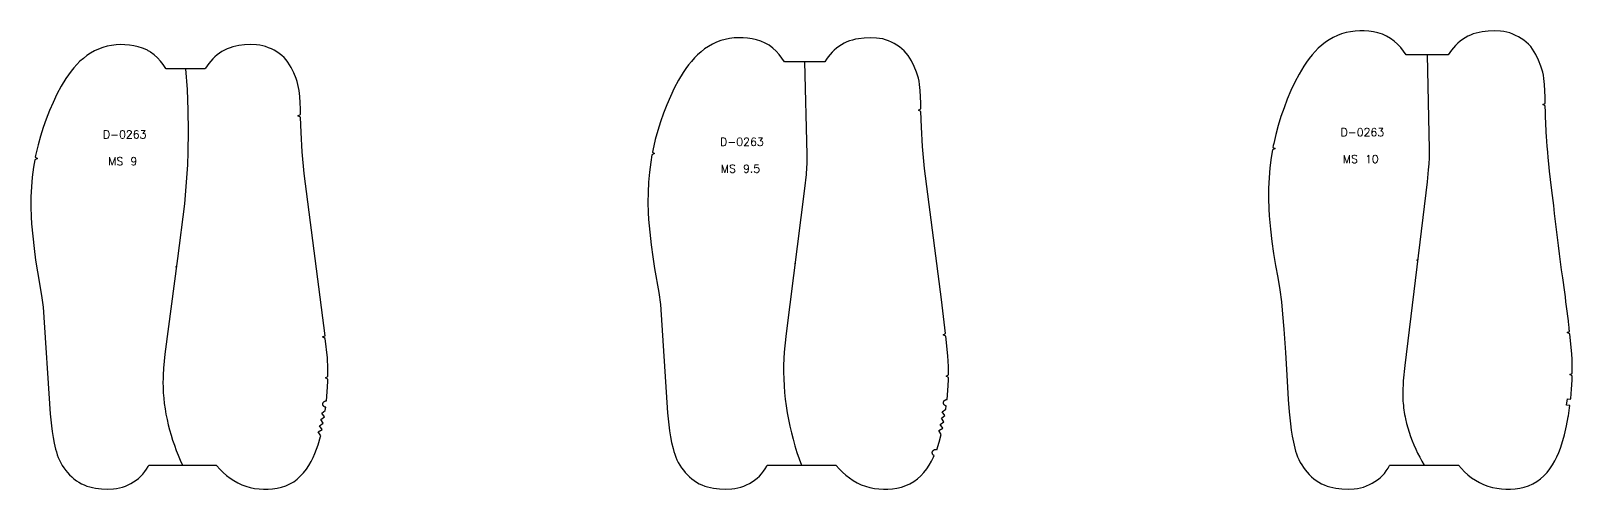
# Model space of a CAD drawing. Extents: x -3600 to 4663, y 5 to 334.
# Drawn here: x 496 to 1459, y 5 to 291 of the extents above; entities that cross this region are included whole.
import ezdxf

# ---------------------------------------------------------------- set-up
doc = ezdxf.new("R2010")
doc.units = 0
doc.layers.add('DEFAULT', color=7, linetype='CONTINUOUS')
doc.styles.add('MTXPL_ARIAL', font='txt.shx', dxfattribs={"height": 0.2})

# ---------------------------------------------------------------- blocks, each defined once
blk = doc.blocks.new('*X7')
at = {"layer": 'DEFAULT', "color": 7, "style": 'MTXPL_ARIAL'}
for s, p in [('D-0263', (1314.74, 225.22)), ('MS 10', (1316.11, 208.47))]:
    blk.add_text(s, height=5, dxfattribs=at).set_placement(p)
blk = doc.blocks.new('*X8')
at = {"layer": 'DEFAULT', "color": 7, "style": 'MTXPL_ARIAL'}
for s, p in [('D-0263', (927.11, 219.21)), ('MS 9.5', (927.49, 202.45))]:
    blk.add_text(s, height=5, dxfattribs=at).set_placement(p)
blk = doc.blocks.new('*X9')
at = {"layer": 'DEFAULT', "color": 7, "style": 'MTXPL_ARIAL'}
for s, p in [('D-0263', (541.44, 223.82)), ('MS 9', (544.74, 207.07))]:
    blk.add_text(s, height=5, dxfattribs=at).set_placement(p)

msp = doc.modelspace()

# ---------------------------------------------------------------- linework, layer by layer
at = {"layer": 'DEFAULT', "color": 7}
for points in [[(1308.12, 6.3), (1309.98, 5.86), (1311.85, 5.53), (1315.62, 5.13), (1319.42, 4.92), (1323.34, 5.12), (1325.29, 5.33), (1327.22, 5.7), (1329.11, 6.24), (1330.95, 6.93), (1332.74, 7.74), (1334.49, 8.65), (1336.19, 9.64), (1337.83, 10.74), (1339.38, 11.94), (1340.82, 13.28), (1342.14, 14.75), (1343.33, 16.31), (1344.41, 17.96), (1345.4, 19.67), (1345.52, 19.92), (1388.34, 19.92), (1390.2, 17.82), (1392.22, 15.77), (1394.36, 13.85), (1396.63, 12.07), (1399.02, 10.46), (1401.52, 9.04), (1404.11, 7.8), (1406.8, 6.79), (1409.57, 6), (1412.38, 5.43), (1415.23, 5.07), (1418.1, 4.92), (1420.96, 4.96), (1423.83, 5.18), (1426.67, 5.6), (1429.48, 6.22), (1432.21, 7.09), (1434.86, 8.22), (1437.35, 9.65), (1439.66, 11.35), (1441.79, 13.29), (1443.74, 15.41), (1445.51, 17.68), (1447.12, 20.07), (1448.57, 22.56), (1449.88, 25.13), (1451.06, 27.77), (1452.11, 30.46), (1453.05, 33.19), (1454.65, 38.74), (1455.94, 44.37), (1456.98, 50.06), (1457.08, 50.74), (1457.84, 55.77), (1457.99, 57.08), (1456, 57.31), (1456.47, 61.28), (1458.45, 61.05), (1458.51, 61.51), (1458.98, 67.27), (1459.35, 73.04), (1459.41, 73.91), (1459.43, 75.62), (1457.94, 76.39), (1459.45, 77.12), (1459.45, 82.48), (1459.35, 85.91), (1459.2, 89.34), (1457.95, 101.61), (1457.92, 101.88), (1456.27, 102.64), (1457.77, 103.4), (1457.74, 103.65), (1457.67, 104.38), (1457.57, 105.3), (1457.48, 106.22), (1457.38, 107.15), (1457.28, 108.07), (1457.18, 108.99), (1457.07, 109.92), (1456.73, 112.92), (1456.36, 115.92), (1455.98, 118.92), (1455.58, 121.91), (1455.18, 124.9), (1454.77, 127.89), (1454.36, 130.88), (1453.95, 133.87), (1453.54, 136.86), (1452.87, 141.87), (1452.22, 146.88), (1451.58, 151.89), (1450.96, 156.91), (1450.34, 161.93), (1449.73, 166.95), (1449.11, 171.97), (1448.5, 176.99), (1447.89, 182.01), (1446.74, 191.4), (1445.92, 198.25), (1445.35, 203.31), (1444.85, 207.92), (1444.46, 211.91), (1444.15, 215.23), (1443.84, 218.93), (1443.61, 221.93), (1443.39, 225.18), (1443.26, 227.44), (1443.14, 229.7), (1443.03, 231.97), (1442.93, 234.24), (1442.85, 236.51), (1442.76, 238.78), (1442.69, 241.05), (1442.62, 243.32), (1442.59, 244.17), (1441.02, 244.98), (1442.55, 245.71), (1442.54, 249.52), (1442.45, 253.47), (1442.23, 257.41), (1441.8, 261.34), (1441.48, 263.29), (1441.08, 265.22), (1440.57, 267.13), (1439.96, 269.01), (1438.5, 272.68), (1436.78, 276.23), (1435.79, 277.94), (1434.71, 279.59), (1433.52, 281.16), (1432.2, 282.62), (1430.76, 283.96), (1429.21, 285.17), (1427.57, 286.26), (1425.87, 287.25), (1424.12, 288.16), (1422.33, 288.97), (1420.49, 289.66), (1418.6, 290.21), (1416.67, 290.57), (1414.72, 290.79), (1410.8, 290.98), (1407, 290.77), (1403.23, 290.37), (1401.36, 290.04), (1399.5, 289.6), (1397.68, 289.05), (1395.91, 288.38), (1394.18, 287.58), (1392.51, 286.65), (1390.92, 285.62), (1389.4, 284.47), (1387.95, 283.23), (1386.59, 281.89), (1385.31, 280.48), (1384.09, 279.01), (1382.95, 277.48), (1381.94, 275.98), (1355.64, 275.98), (1354.13, 278.22), (1352.36, 280.5), (1350.41, 282.62), (1348.28, 284.55), (1345.97, 286.26), (1343.48, 287.68), (1340.84, 288.82), (1338.1, 289.68), (1335.29, 290.31), (1332.45, 290.72), (1329.58, 290.94), (1326.72, 290.98), (1323.85, 290.83), (1321, 290.47), (1318.19, 289.91), (1315.42, 289.12), (1312.73, 288.1), (1310.14, 286.87), (1307.64, 285.44), (1305.25, 283.83), (1302.99, 282.06), (1300.84, 280.14), (1298.82, 278.09), (1296.91, 275.93), (1295.11, 273.67), (1293.42, 271.34), (1291.82, 268.94), (1288.85, 264), (1286.16, 258.89), (1283.72, 253.65), (1281.48, 248.32), (1279.42, 242.93), (1277.52, 237.48), (1275.78, 231.97), (1274.26, 226.39), (1272.96, 220.76), (1272.64, 219.32), (1272.45, 218.24), (1273.83, 217.45), (1272.18, 216.68), (1271.4, 211.92), (1270.62, 205.56), (1270.1, 199.17), (1269.81, 192.77), (1269.74, 186.37), (1269.88, 179.96), (1270.12, 175.52), (1271.04, 167.2), (1271.89, 159.6), (1272.88, 152.02), (1274.11, 144.48), (1275.5, 136.96), (1276.82, 129.43), (1277.84, 121.85), (1278.54, 114.24), (1279.31, 104.8), (1280.36, 90.18), (1281.18, 76.1), (1282.09, 60.87), (1282.63, 53.23), (1283.39, 45.6), (1283.89, 41.81), (1284.5, 38.03), (1285.24, 34.28), (1286.14, 30.55), (1286.66, 28.71), (1287.24, 26.89), (1287.9, 25.1), (1288.66, 23.35), (1289.53, 21.65), (1290.5, 20.01), (1291.57, 18.43), (1292.71, 16.9), (1293.93, 15.42), (1295.21, 14.01), (1296.58, 12.68), (1298.02, 11.43), (1299.54, 10.29), (1301.13, 9.25), (1302.8, 8.33), (1304.53, 7.53), (1306.3, 6.85)], [(956.46, 19.92), (999.39, 19.92), (999.61, 19.65), (1001.5, 17.52), (1003.51, 15.51), (1005.64, 13.63), (1007.88, 11.89), (1010.25, 10.31), (1012.72, 8.91), (1015.29, 7.71), (1017.95, 6.72), (1020.68, 5.95), (1023.46, 5.4), (1026.28, 5.06), (1029.12, 4.92), (1031.95, 4.97), (1034.78, 5.2), (1037.59, 5.62), (1040.36, 6.25), (1043.06, 7.11), (1045.67, 8.23), (1048.13, 9.64), (1050.41, 11.33), (1052.5, 13.24), (1054.42, 15.34), (1056.17, 17.59), (1057.75, 19.95), (1059.17, 22.4), (1060.46, 24.94), (1060.87, 25.86), (1060.8, 25.88), (1060.74, 25.91), (1060.68, 25.95), (1060.62, 25.98), (1060.56, 26.01), (1060.51, 26.05), (1060.45, 26.09), (1060.4, 26.13), (1060.34, 26.18), (1060.29, 26.22), (1060.24, 26.27), (1060.2, 26.32), (1060.15, 26.37), (1060.11, 26.42), (1060.06, 26.47), (1060.02, 26.53), (1059.98, 26.58), (1059.95, 26.64), (1059.91, 26.7), (1059.88, 26.76), (1059.85, 26.82), (1059.82, 26.88), (1059.8, 26.95), (1059.77, 27.01), (1059.75, 27.08), (1059.73, 27.14), (1059.71, 27.21), (1059.7, 27.27), (1059.69, 27.34), (1059.68, 27.41), (1059.67, 27.48), (1059.66, 27.54), (1059.66, 27.61), (1059.66, 27.68), (1059.66, 27.75), (1059.66, 27.82), (1059.67, 27.88), (1059.68, 27.95), (1059.69, 28.02), (1059.7, 28.09), (1059.72, 28.15), (1059.74, 28.22), (1059.76, 28.28), (1059.78, 28.35), (1059.8, 28.41), (1059.83, 28.48), (1059.86, 28.54), (1059.89, 28.6), (1059.92, 28.66), (1059.95, 28.72), (1059.99, 28.78), (1060.03, 28.83), (1060.07, 28.89), (1060.11, 28.94), (1060.15, 28.99), (1060.2, 29.05), (1060.25, 29.09), (1060.3, 29.14), (1060.35, 29.19), (1060.4, 29.23), (1060.45, 29.28), (1060.51, 29.32), (1060.56, 29.35), (1060.62, 29.39), (1060.68, 29.43), (1060.74, 29.46), (1060.8, 29.49), (1060.86, 29.52), (1060.93, 29.54), (1060.99, 29.57), (1061.05, 29.59), (1061.12, 29.61), (1061.19, 29.63), (1061.25, 29.64), (1061.32, 29.66), (1061.39, 29.67), (1061.45, 29.68), (1061.52, 29.68), (1061.59, 29.69), (1061.66, 29.69), (1061.73, 29.69), (1061.79, 29.68), (1061.86, 29.68), (1061.93, 29.67), (1062, 29.66), (1062.07, 29.65), (1062.13, 29.63), (1062.2, 29.62), (1062.26, 29.6), (1062.33, 29.58), (1062.39, 29.55), (1063.91, 34.32), (1065.3, 39.11), (1063.79, 41.51), (1066.18, 43.02), (1064.61, 45.33), (1066.93, 46.94), (1065.31, 49.27), (1067.59, 50.89), (1065.9, 53.16), (1068.17, 54.85), (1068.41, 56.83), (1068.34, 56.84), (1068.27, 56.85), (1068.2, 56.87), (1068.14, 56.88), (1068.07, 56.9), (1068, 56.92), (1067.94, 56.94), (1067.87, 56.97), (1067.81, 57), (1067.75, 57.03), (1067.69, 57.06), (1067.63, 57.09), (1067.57, 57.13), (1067.51, 57.17), (1067.45, 57.2), (1067.4, 57.25), (1067.35, 57.29), (1067.29, 57.34), (1067.24, 57.38), (1067.19, 57.43), (1067.15, 57.48), (1067.1, 57.53), (1067.06, 57.59), (1067.02, 57.64), (1066.98, 57.7), (1066.94, 57.76), (1066.9, 57.82), (1066.87, 57.88), (1066.84, 57.94), (1066.81, 58), (1066.78, 58.06), (1066.76, 58.13), (1066.73, 58.19), (1066.71, 58.26), (1066.7, 58.33), (1066.68, 58.39), (1066.67, 58.46), (1066.65, 58.53), (1066.65, 58.6), (1066.64, 58.67), (1066.64, 58.74), (1066.63, 58.8), (1066.63, 58.87), (1066.64, 58.94), (1066.64, 59.01), (1066.65, 59.08), (1066.66, 59.15), (1066.67, 59.22), (1066.69, 59.28), (1066.71, 59.35), (1066.72, 59.42), (1066.75, 59.48), (1066.77, 59.55), (1066.8, 59.61), (1066.82, 59.67), (1066.86, 59.74), (1066.89, 59.8), (1066.92, 59.86), (1066.96, 59.91), (1067, 59.97), (1067.04, 60.03), (1067.08, 60.08), (1067.13, 60.13), (1067.17, 60.19), (1067.22, 60.24), (1067.27, 60.28), (1067.32, 60.33), (1067.37, 60.37), (1067.43, 60.42), (1067.48, 60.46), (1067.54, 60.5), (1067.6, 60.53), (1067.66, 60.57), (1067.72, 60.6), (1067.78, 60.63), (1067.85, 60.66), (1067.91, 60.68), (1067.97, 60.71), (1068.04, 60.73), (1068.11, 60.75), (1068.17, 60.77), (1068.24, 60.78), (1068.31, 60.79), (1068.38, 60.8), (1068.45, 60.81), (1068.51, 60.82), (1068.58, 60.82), (1068.65, 60.82), (1068.72, 60.82), (1068.79, 60.81), (1068.86, 60.81), (1069.31, 66.48), (1069.71, 73.02), (1069.72, 74.69), (1068.23, 75.46), (1069.74, 76.19), (1069.72, 81.47), (1069.45, 88.22), (1068.16, 100.45), (1066.46, 101.31), (1067.99, 102.07), (1065.36, 123.24), (1054.88, 204.97), (1053.6, 218.77), (1052.89, 230.89), (1052.52, 240.68), (1050.94, 241.47), (1052.47, 242.22), (1052.44, 245.94), (1052.35, 249.83), (1052.11, 253.72), (1051.68, 257.58), (1051.36, 259.5), (1050.95, 261.41), (1050.44, 263.28), (1049.83, 265.13), (1048.38, 268.74), (1046.66, 272.23), (1045.69, 273.92), (1044.61, 275.54), (1043.43, 277.08), (1042.12, 278.52), (1040.69, 279.83), (1039.15, 281.01), (1037.53, 282.08), (1035.85, 283.05), (1034.12, 283.94), (1032.34, 284.73), (1030.52, 285.41), (1028.66, 285.94), (1026.75, 286.29), (1024.82, 286.49), (1020.95, 286.67), (1017.19, 286.45), (1013.46, 286.04), (1011.61, 285.71), (1009.79, 285.27), (1007.99, 284.72), (1006.23, 284.05), (1004.53, 283.26), (1002.89, 282.34), (1001.31, 281.31), (999.81, 280.18), (998.39, 278.95), (997.05, 277.63), (995.79, 276.24), (994.59, 274.78), (993.47, 273.27), (992.42, 271.7), (992.4, 271.67), (967.25, 271.67), (965.69, 274), (963.94, 276.25), (962.02, 278.35), (959.93, 280.26), (957.65, 281.95), (955.19, 283.36), (952.58, 284.49), (949.88, 285.35), (947.11, 285.97), (944.3, 286.39), (941.47, 286.62), (938.64, 286.67), (935.8, 286.53), (932.98, 286.19), (930.2, 285.64), (927.47, 284.87), (924.81, 283.88), (922.24, 282.68), (919.77, 281.28), (917.4, 279.7), (915.16, 277.97), (913.03, 276.08), (911.02, 274.07), (909.13, 271.95), (907.35, 269.73), (905.67, 267.44), (904.07, 265.09), (901.12, 260.23), (898.45, 255.2), (896.02, 250.05), (893.79, 244.81), (891.74, 239.51), (889.84, 234.14), (888.11, 228.72), (886.58, 223.23), (884.95, 216.28), (884.76, 215.21), (886.15, 214.43), (884.49, 213.67), (883.71, 208.99), (882.91, 202.73), (882.38, 196.44), (882.07, 190.13), (881.98, 183.83), (882.1, 177.52), (882.32, 173.14), (884.02, 157.45), (884.97, 149.99), (886.15, 142.55), (888.79, 127.72), (889.77, 120.25), (894.28, 52.64), (895, 45.12), (895.48, 41.38), (896.07, 37.66), (896.79, 33.96), (897.66, 30.29), (898.17, 28.47), (898.74, 26.67), (899.38, 24.91), (900.13, 23.18), (900.98, 21.51), (901.94, 19.89), (902.99, 18.32), (904.11, 16.81), (905.31, 15.35), (906.58, 13.96), (907.92, 12.64), (909.33, 11.41), (910.83, 10.28), (912.41, 9.25), (914.05, 8.34), (915.76, 7.54), (917.51, 6.87), (919.31, 6.32), (921.13, 5.88), (922.98, 5.55), (926.71, 5.14), (930.47, 4.92), (934.34, 5.1), (936.27, 5.31), (938.18, 5.66), (940.04, 6.18), (941.86, 6.86), (943.64, 7.65), (945.37, 8.54), (947.05, 9.51), (948.67, 10.58), (950.21, 11.77), (951.64, 13.08), (952.95, 14.52), (954.13, 16.05), (955.21, 17.68), (956.18, 19.36)]]:
    msp.add_lwpolyline(points, close=True, dxfattribs=at)
msp.add_lwpolyline([(655.65, 7.08), (658.22, 8.19), (660.65, 9.58), (662.9, 11.25), (664.97, 13.13), (666.87, 15.2), (668.59, 17.42), (670.15, 19.74), (671.56, 22.16), (672.83, 24.66), (673.97, 27.22), (674.99, 29.83), (675.89, 32.49), (677.44, 37.88), (677.54, 38.29), (676.03, 40.69), (678.42, 42.19), (676.86, 44.51), (679.18, 46.12), (677.56, 48.44), (679.85, 50.06), (678.16, 52.33), (680.43, 54.02), (680.67, 56.01), (680.6, 56.02), (680.53, 56.03), (680.46, 56.04), (680.39, 56.06), (680.33, 56.08), (680.26, 56.1), (680.2, 56.12), (680.13, 56.14), (680.07, 56.17), (680.01, 56.2), (679.95, 56.23), (679.89, 56.27), (679.83, 56.3), (679.77, 56.34), (679.71, 56.38), (679.66, 56.42), (679.6, 56.46), (679.55, 56.51), (679.5, 56.56), (679.45, 56.61), (679.4, 56.66), (679.36, 56.71), (679.32, 56.76), (679.27, 56.82), (679.23, 56.87), (679.2, 56.93), (679.16, 56.99), (679.13, 57.05), (679.1, 57.11), (679.07, 57.18), (679.04, 57.24), (679.01, 57.3), (678.99, 57.37), (678.97, 57.43), (678.95, 57.5), (678.94, 57.57), (678.92, 57.64), (678.91, 57.7), (678.9, 57.77), (678.9, 57.84), (678.89, 57.91), (678.89, 57.98), (678.89, 58.05), (678.9, 58.12), (678.9, 58.19), (678.91, 58.25), (678.92, 58.32), (678.93, 58.39), (678.95, 58.46), (678.96, 58.53), (678.98, 58.59), (679, 58.66), (679.03, 58.72), (679.05, 58.79), (679.08, 58.85), (679.11, 58.91), (679.15, 58.97), (679.18, 59.03), (679.22, 59.09), (679.26, 59.15), (679.3, 59.2), (679.34, 59.26), (679.38, 59.31), (679.43, 59.36), (679.48, 59.41), (679.53, 59.46), (679.58, 59.5), (679.63, 59.55), (679.69, 59.59), (679.74, 59.63), (679.8, 59.67), (679.86, 59.71), (679.92, 59.74), (679.98, 59.77), (680.04, 59.8), (680.1, 59.83), (680.17, 59.86), (680.23, 59.88), (680.3, 59.9), (680.36, 59.92), (680.43, 59.94), (680.5, 59.96), (680.57, 59.97), (680.63, 59.98), (680.7, 59.99), (680.77, 59.99), (680.84, 59.99), (680.91, 59.99), (680.98, 59.99), (681.05, 59.99), (681.12, 59.98), (681.56, 65.57), (681.95, 72.01), (681.96, 73.65), (680.47, 74.41), (681.98, 75.15), (681.96, 80.33), (681.69, 86.98), (680.41, 99.02), (678.73, 99.89), (680.24, 100.62), (667.24, 201.95), (665.98, 215.54), (665.27, 227.47), (664.9, 237.11), (663.32, 237.91), (664.85, 238.67), (664.82, 242.29), (664.73, 246.12), (664.49, 249.95), (664.06, 253.76), (663.75, 255.65), (663.34, 257.52), (662.84, 259.37), (662.24, 261.19), (660.8, 264.75), (659.1, 268.18), (658.14, 269.84), (657.07, 271.44), (655.9, 272.95), (654.61, 274.37), (653.2, 275.65), (651.68, 276.82), (650.07, 277.87), (648.41, 278.83), (646.7, 279.7), (644.95, 280.48), (643.15, 281.15), (641.3, 281.66), (639.42, 282.01), (637.51, 282.21), (633.68, 282.38), (629.98, 282.17), (626.29, 281.76), (624.47, 281.43), (622.66, 281), (620.88, 280.46), (619.15, 279.8), (617.47, 279.01), (615.85, 278.11), (614.29, 277.1), (612.81, 275.98), (611.41, 274.77), (610.08, 273.47), (608.83, 272.1), (607.65, 270.66), (606.54, 269.17), (605.51, 267.63), (605.36, 267.38), (580.84, 267.38), (580.73, 267.57), (579.17, 269.89), (577.45, 272.11), (575.56, 274.17), (573.49, 276.06), (571.23, 277.72), (570.69, 278.03, 0.035207), (568.81, 279.11), (566.23, 280.22), (563.56, 281.07), (560.82, 281.69), (558.05, 282.11), (555.25, 282.33), (552.45, 282.38), (549.65, 282.25), (546.87, 281.91), (544.12, 281.38), (541.42, 280.62), (538.79, 279.65), (536.25, 278.46), (533.81, 277.09), (531.47, 275.54), (529.25, 273.83), (527.15, 271.97), (525.16, 269.99), (523.29, 267.9), (521.53, 265.72), (519.87, 263.47), (518.29, 261.15), (515.37, 256.36), (512.73, 251.42), (510.33, 246.35), (508.13, 241.19), (506.09, 235.96), (504.21, 230.68), (502.5, 225.34), (500.99, 219.94), (499.38, 213.09), (499.19, 212.04), (500.58, 211.28), (498.92, 210.51), (498.15, 205.91), (497.36, 199.75), (496.83, 193.56), (496.52, 187.35), (496.43, 181.14), (496.55, 174.92), (496.77, 170.61), (498.43, 155.16), (499.37, 147.81), (500.54, 140.49), (503.14, 125.88), (504.1, 118.52), (508.53, 51.93), (509.24, 44.53), (509.71, 40.85), (510.29, 37.18), (511, 33.54), (511.87, 29.92), (512.37, 28.13), (512.93, 26.36), (513.56, 24.62), (514.3, 22.92), (515.14, 21.28), (516.09, 19.68), (517.12, 18.14), (518.23, 16.65), (519.41, 15.21), (520.66, 13.84), (521.99, 12.54), (523.39, 11.33), (524.87, 10.21), (526.43, 9.2), (528.05, 8.29), (529.73, 7.51), (531.47, 6.85), (533.24, 6.31), (535.05, 5.87), (536.87, 5.54), (540.56, 5.14), (544.27, 4.92), (548.09, 5.09), (550, 5.3), (551.89, 5.64), (553.73, 6.16), (555.53, 6.83), (557.28, 7.6), (558.99, 8.48), (560.66, 9.43), (562.26, 10.49), (563.78, 11.65), (565.19, 12.94), (566.49, 14.36), (567.66, 15.87), (568.72, 17.47), (569.68, 19.12), (570.08, 19.92), (612.29, 19.92), (612.71, 19.41), (614.58, 17.32), (616.56, 15.33), (618.67, 13.48), (620.89, 11.77), (623.23, 10.22), (625.67, 8.84), (628.21, 7.66), (630.83, 6.69), (633.54, 5.93), (636.28, 5.39), (639.07, 5.06), (641.87, 4.92), (644.67, 4.97), (647.47, 5.2), (650.24, 5.61), (652.98, 6.23)], format="xyb", close=True, dxfattribs=at)
at = {"layer": 'DEFAULT'}
for points in [[(979.82, 271.67), (981.25, 213.87), (981.24, 210.08), (981.18, 207.89), (981.07, 205.7), (980.75, 201.32), (979.84, 192.57), (968.38, 102.17), (967.49, 94.3), (967.15, 90.36), (966.9, 86.4), (966.75, 82.19), (966.73, 77.96), (966.82, 73.73), (967.03, 69.5), (967.35, 65.27), (967.79, 61.04), (968.33, 56.83), (968.99, 52.62), (969.75, 48.44), (970.62, 44.27), (971.59, 40.13), (972.67, 36.02), (973.84, 31.94), (975.11, 27.89), (976.47, 23.89), (977.93, 19.92)], [(1368.79, 275.98), (1370.07, 217.09), (1370.07, 214.37), (1370.02, 211.66), (1369.84, 207.91), (1369.56, 204.17), (1368.83, 196.7), (1354.92, 82.15), (1353.93, 72.44), (1353.75, 70.01), (1353.64, 67.58), (1353.58, 65.15), (1353.6, 62.71), (1353.65, 61.31), (1353.73, 59.91), (1353.84, 58.51), (1353.97, 57.11), (1354.13, 55.71), (1354.32, 54.32), (1354.53, 52.92), (1354.77, 51.53), (1355.03, 50.14), (1355.32, 48.75), (1355.97, 45.99), (1356.71, 43.25), (1357.54, 40.53), (1358.45, 37.83), (1359.45, 35.16), (1360.52, 32.52), (1361.67, 29.92), (1362.89, 27.36), (1364.17, 24.83), (1365.52, 22.35), (1366.93, 19.92)], [(593.1, 267.38), (594.02, 254.4), (594.56, 241.4), (594.73, 228.38), (594.53, 215.36), (594.22, 207.28), (593.76, 199.2), (593.15, 191.14), (592.38, 183.09), (588.02, 148.96), (580.23, 89.23), (579.73, 84.84), (579.34, 80.44), (579.08, 76.03), (579.01, 73.82), (578.99, 71.62), (579.04, 68.29), (579.21, 64.97), (579.47, 61.65), (579.84, 58.33), (580.31, 55.02), (580.87, 51.71), (581.52, 48.43), (582.27, 45.15), (583.1, 41.9), (584.02, 38.67), (585.03, 35.46), (586.11, 32.29), (587.27, 29.14), (588.5, 26.03), (589.81, 22.96), (591.19, 19.92)]]:
    msp.add_lwpolyline(points, dxfattribs=at)
for p in [(973.96, 145.8), (1362.69, 147.95), (587.3, 143.65)]:
    msp.add_point(p, dxfattribs=at)

# ---------------------------------------------------------------- block references
at = {"layer": 'DEFAULT', "color": 7}
for name in ['*X9', '*X8', '*X7']:
    msp.add_blockref(name, (0, 0), dxfattribs=at)

doc.saveas('drawing.dxf')
